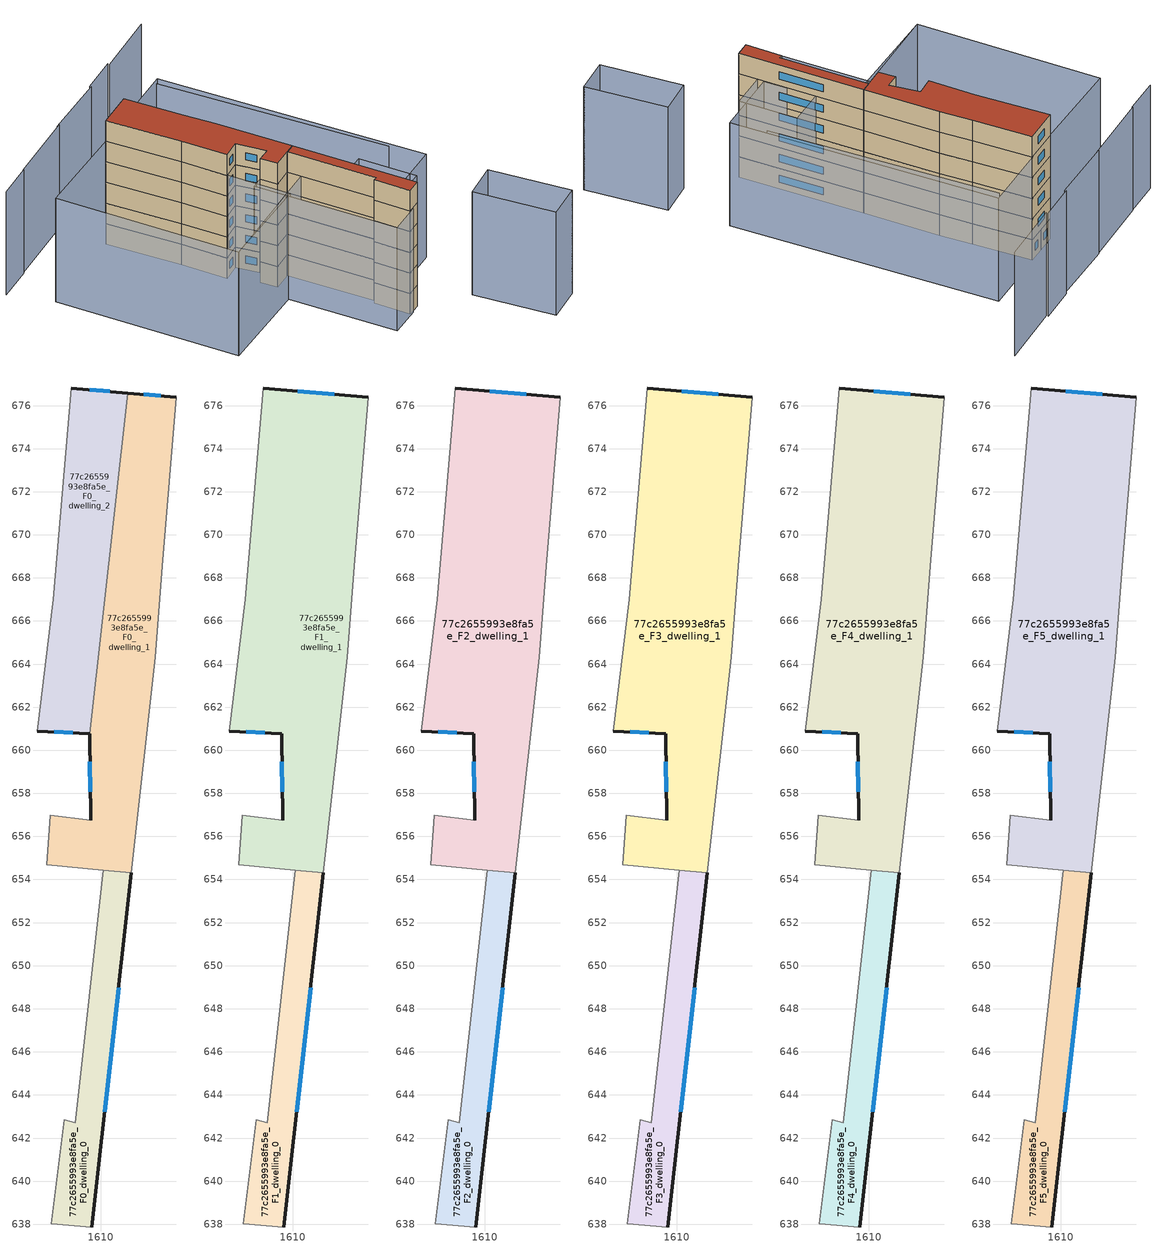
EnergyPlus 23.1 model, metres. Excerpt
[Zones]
77c2655993e8fa5e_F0_dwelling_0
 floor ground (EU_floor_Construction): 1611.42,654.31 1609.58,637.87 1607.7,638.03 1608.3,642.84 1608.8,642.72 1610.11,654.43 z0
 wall outside (EU_wall_Construction): 1609.58,637.87 1611.42,654.31 z0:3
 wall adiabatic (EU_wall_Construction): 1610.11,654.43 1608.8,642.72 1608.3,642.84 1607.7,638.03 1609.58,637.87 z0:3
 wall to 77c2655993e8fa5e_F0_dwelling_1 (EU_wall_Construction): 1611.42,654.31 1610.11,654.43 z0:3
 window (EU_Window_Construction): 1610.18,643.22 1610.82,648.96 z0.98:2.02
77c2655993e8fa5e_F0_dwelling_1
 floor ground (EU_floor_Construction): 1613.51,676.38 1612.85,668.54 1612.53,664.33 1611.42,654.31 1610.11,654.43 1607.48,654.67 1607.65,656.97 1609.52,656.75 1609.48,660.78 1611.26,676.58 z0
 wall outside (EU_wall_Construction): 1609.48,660.78 1609.52,656.75 / 1613.51,676.38 1611.26,676.58 z0:3
 wall adiabatic (EU_wall_Construction): 1609.52,656.75 1607.65,656.97 1607.48,654.67 1610.11,654.43 / 1611.42,654.31 1612.53,664.33 1612.85,668.54 1613.51,676.38 z0:3
 wall to 77c2655993e8fa5e_F0_dwelling_2 (EU_wall_Construction): 1611.26,676.58 1609.48,660.78 z0:3
 window (EU_Window_Construction): 1609.5,659.47 1609.51,658.06 / 1612.77,676.45 1611.99,676.52 z0.98:2.02
77c2655993e8fa5e_F0_dwelling_2
 floor ground (EU_floor_Construction): 1611.26,676.58 1609.48,660.78 1607.04,660.88 1607.79,667.01 1608.63,676.82 z0
 wall outside (EU_wall_Construction): 1611.26,676.58 1608.63,676.82 / 1607.04,660.88 1609.48,660.78 z0:3
 wall adiabatic (EU_wall_Construction): 1608.63,676.82 1607.79,667.01 1607.04,660.88 z0:3
 window (EU_Window_Construction): 1610.4,676.66 1609.49,676.74 / 1607.84,660.85 1608.69,660.81 z0.98:2.02
77c2655993e8fa5e_F1_dwelling_0
 floor to 77c2655993e8fa5e_F0_dwelling_0 (EU_floor_Construction): 1611.42,654.31 1609.58,637.87 1607.7,638.03 1608.3,642.84 1608.8,642.72 1610.11,654.43 z3
 wall outside (EU_wall_Construction): 1609.58,637.87 1611.42,654.31 z3:6
 wall adiabatic (EU_wall_Construction): 1610.11,654.43 1608.8,642.72 1608.3,642.84 1607.7,638.03 1609.58,637.87 z3:6
 wall to 77c2655993e8fa5e_F1_dwelling_1 (EU_wall_Construction): 1611.42,654.31 1610.11,654.43 z3:6
 window (EU_Window_Construction): 1610.18,643.22 1610.82,648.96 z3.98:5.02
77c2655993e8fa5e_F1_dwelling_1
 floor to 77c2655993e8fa5e_F0_dwelling_1 (EU_floor_Construction): 1613.51,676.38 1612.85,668.54 1612.53,664.33 1611.42,654.31 1610.11,654.43 1607.48,654.67 1607.65,656.97 1609.52,656.75 1609.48,660.78 1611.25,676.58 z3
 floor to 77c2655993e8fa5e_F0_dwelling_2 (EU_floor_Construction): 1611.25,676.58 1609.48,660.78 1607.04,660.88 1607.79,667.01 1608.63,676.82 z3
 wall outside (EU_wall_Construction): 1607.04,660.88 1609.48,660.78 1609.52,656.75 / 1613.51,676.38 1608.63,676.82 z3:6
 wall adiabatic (EU_wall_Construction): 1609.52,656.75 1607.65,656.97 1607.48,654.67 1610.11,654.43 / 1608.63,676.82 1607.79,667.01 1607.04,660.88 / 1611.42,654.31 1612.53,664.33 1612.85,668.54 1613.51,676.38 z3:6
 window (EU_Window_Construction): 1609.5,659.47 1609.51,658.06 / 1607.84,660.85 1608.69,660.81 / 1611.92,676.52 1610.22,676.67 z3.98:5.02
77c2655993e8fa5e_F2_dwelling_0
 floor to 77c2655993e8fa5e_F1_dwelling_0 (EU_floor_Construction): 1611.42,654.31 1609.58,637.87 1607.7,638.03 1608.3,642.84 1608.8,642.72 1610.11,654.43 z6
 wall outside (EU_wall_Construction): 1609.58,637.87 1611.42,654.31 z6:9
 wall adiabatic (EU_wall_Construction): 1610.11,654.43 1608.8,642.72 1608.3,642.84 1607.7,638.03 1609.58,637.87 z6:9
 wall to 77c2655993e8fa5e_F2_dwelling_1 (EU_wall_Construction): 1611.42,654.31 1610.11,654.43 z6:9
 window (EU_Window_Construction): 1610.18,643.22 1610.82,648.96 z6.98:8.02
77c2655993e8fa5e_F2_dwelling_1
 floor to 77c2655993e8fa5e_F1_dwelling_1 (EU_floor_Construction): 1613.51,676.38 1612.85,668.54 1612.53,664.33 1611.42,654.31 1610.11,654.43 1607.48,654.67 1607.65,656.97 1609.52,656.75 1609.48,660.78 1607.04,660.88 1607.79,667.01 1608.63,676.82 z6
 wall outside (EU_wall_Construction): 1607.04,660.88 1609.48,660.78 1609.52,656.75 / 1613.51,676.38 1608.63,676.82 z6:9
 wall adiabatic (EU_wall_Construction): 1609.52,656.75 1607.65,656.97 1607.48,654.67 1610.11,654.43 / 1608.63,676.82 1607.79,667.01 1607.04,660.88 / 1611.42,654.31 1612.53,664.33 1612.85,668.54 1613.51,676.38 z6:9
 window (EU_Window_Construction): 1609.5,659.47 1609.51,658.06 / 1607.84,660.85 1608.69,660.81 / 1611.92,676.52 1610.22,676.67 z6.98:8.02
77c2655993e8fa5e_F3_dwelling_0
 floor to 77c2655993e8fa5e_F2_dwelling_0 (EU_floor_Construction): 1611.42,654.31 1609.58,637.87 1607.7,638.03 1608.3,642.84 1608.8,642.72 1610.11,654.43 z9
 wall outside (EU_wall_Construction): 1609.58,637.87 1611.42,654.31 z9:12
 wall adiabatic (EU_wall_Construction): 1610.11,654.43 1608.8,642.72 1608.3,642.84 1607.7,638.03 1609.58,637.87 z9:12
 wall to 77c2655993e8fa5e_F3_dwelling_1 (EU_wall_Construction): 1611.42,654.31 1610.11,654.43 z9:12
 window (EU_Window_Construction): 1610.18,643.22 1610.82,648.96 z9.98:11.02
77c2655993e8fa5e_F3_dwelling_1
 floor to 77c2655993e8fa5e_F2_dwelling_1 (EU_floor_Construction): 1613.51,676.38 1612.85,668.54 1612.53,664.33 1611.42,654.31 1610.11,654.43 1607.48,654.67 1607.65,656.97 1609.52,656.75 1609.48,660.78 1607.04,660.88 1607.79,667.01 1608.63,676.82 z9
 wall outside (EU_wall_Construction): 1607.04,660.88 1609.48,660.78 1609.52,656.75 / 1613.51,676.38 1608.63,676.82 z9:12
 wall adiabatic (EU_wall_Construction): 1609.52,656.75 1607.65,656.97 1607.48,654.67 1610.11,654.43 / 1608.63,676.82 1607.79,667.01 1607.04,660.88 / 1611.42,654.31 1612.53,664.33 1612.85,668.54 1613.51,676.38 z9:12
 window (EU_Window_Construction): 1609.5,659.47 1609.51,658.06 / 1607.84,660.85 1608.69,660.81 / 1611.92,676.52 1610.22,676.67 z9.98:11.02
77c2655993e8fa5e_F4_dwelling_0
 floor to 77c2655993e8fa5e_F3_dwelling_0 (EU_floor_Construction): 1611.42,654.31 1609.58,637.87 1607.7,638.03 1608.3,642.84 1608.8,642.72 1610.11,654.43 z12
 wall outside (EU_wall_Construction): 1609.58,637.87 1611.42,654.31 z12:15
 wall adiabatic (EU_wall_Construction): 1610.11,654.43 1608.8,642.72 1608.3,642.84 1607.7,638.03 1609.58,637.87 z12:15
 wall to 77c2655993e8fa5e_F4_dwelling_1 (EU_wall_Construction): 1611.42,654.31 1610.11,654.43 z12:15
 window (EU_Window_Construction): 1610.18,643.22 1610.82,648.96 z12.98:14.02
77c2655993e8fa5e_F4_dwelling_1
 floor to 77c2655993e8fa5e_F3_dwelling_1 (EU_floor_Construction): 1613.51,676.38 1612.85,668.54 1612.53,664.33 1611.42,654.31 1610.11,654.43 1607.48,654.67 1607.65,656.97 1609.52,656.75 1609.48,660.78 1607.04,660.88 1607.79,667.01 1608.63,676.82 z12
 wall outside (EU_wall_Construction): 1607.04,660.88 1609.48,660.78 1609.52,656.75 / 1613.51,676.38 1608.63,676.82 z12:15
 wall adiabatic (EU_wall_Construction): 1609.52,656.75 1607.65,656.97 1607.48,654.67 1610.11,654.43 / 1608.63,676.82 1607.79,667.01 1607.04,660.88 / 1611.42,654.31 1612.53,664.33 1612.85,668.54 1613.51,676.38 z12:15
 window (EU_Window_Construction): 1609.5,659.47 1609.51,658.06 / 1607.84,660.85 1608.69,660.81 / 1611.92,676.52 1610.22,676.67 z12.98:14.02
77c2655993e8fa5e_F5_dwelling_0
 floor to 77c2655993e8fa5e_F4_dwelling_0 (EU_floor_Construction): 1611.42,654.31 1609.58,637.87 1607.7,638.03 1608.3,642.84 1608.8,642.72 1610.11,654.43 z15
 wall outside (EU_wall_Construction): 1609.58,637.87 1611.42,654.31 z15:18
 wall adiabatic (EU_wall_Construction): 1610.11,654.43 1608.8,642.72 1608.3,642.84 1607.7,638.03 1609.58,637.87 z15:18
 wall to 77c2655993e8fa5e_F5_dwelling_1 (EU_wall_Construction): 1611.42,654.31 1610.11,654.43 z15:18
 window (EU_Window_Construction): 1610.18,643.22 1610.82,648.96 z15.98:17.02
 roof outside (EU_roof_Construction): 1609.58,637.87 1611.42,654.31 1610.11,654.43 1608.8,642.72 1608.3,642.84 1607.7,638.03 z18
77c2655993e8fa5e_F5_dwelling_1
 floor to 77c2655993e8fa5e_F4_dwelling_1 (EU_floor_Construction): 1613.51,676.38 1612.85,668.54 1612.53,664.33 1611.42,654.31 1610.11,654.43 1607.48,654.67 1607.65,656.97 1609.52,656.75 1609.48,660.78 1607.04,660.88 1607.79,667.01 1608.63,676.82 z15
 wall outside (EU_wall_Construction): 1607.04,660.88 1609.48,660.78 1609.52,656.75 / 1613.51,676.38 1608.63,676.82 z15:18
 wall adiabatic (EU_wall_Construction): 1609.52,656.75 1607.65,656.97 1607.48,654.67 1610.11,654.43 / 1608.63,676.82 1607.79,667.01 1607.04,660.88 / 1611.42,654.31 1612.53,664.33 1612.85,668.54 1613.51,676.38 z15:18
 window (EU_Window_Construction): 1609.5,659.47 1609.51,658.06 / 1607.84,660.85 1608.69,660.81 / 1611.92,676.52 1610.22,676.67 z15.98:17.02
 roof outside (EU_roof_Construction): 1611.42,654.31 1612.53,664.33 1612.85,668.54 1613.51,676.38 1608.63,676.82 1607.79,667.01 1607.04,660.88 1609.48,660.78 1609.52,656.75 1607.65,656.97 1607.48,654.67 1610.11,654.43 z18
shading: 1592.77,654.18 1611.05,652.51 / 1619.26,645.03 1621.75,675.24 / 1618.49,682.28 1609.46,683.28 / 1632.46,681.14 1623.53,681.81 / 1609.88,683.16 1599.78,684 / 1623.55,682.07 1618.51,682.49 / 1599.77,683.91 1594.9,684.36 / 1618.36,621.56 1613.53,621.77 / 1613.53,621.77 1614,632.55 / 1614,632.55 1618.83,632.34 / 1618.83,632.34 1618.36,621.56 / 1609.86,640.37 1610.72,648.01 / 1610.72,648.01 1615.64,647.46 / 1615.64,647.46 1614.79,639.82 / 1614.79,639.82 1609.86,640.37 / 1610.36,656.68 1608.26,637.86 / 1608.26,637.86 1603.98,638.33 / 1603.98,638.33 1606.08,657.16 / 1606.08,657.16 1610.36,656.68 / 1610.09,641.19 1613.51,676.4 / 1613.51,676.4 1622.69,675.51 / 1622.69,675.51 1619.27,640.3 / 1619.27,640.3 1610.09,641.19 / 1592.78,654.18 1595.61,678.34 / 1595.61,678.34 1608.94,676.78 / 1608.94,676.78 1606.1,652.61 / 1606.1,652.61 1592.78,654.18 z0:15
[Building]
EU S2 Campaign: North Axis=0; Terrain=City; Solar Distribution=FullExterior
[Site:Location]
Bologna: Latitude=44.5; Longitude=11.25; Time Zone=1; Elevation=37
[SizingPeriod:WeatherFileDays]
AnnualSizingPeriod: Begin Month=1; Begin Day of Month=1; End Month=12; End Day of Month=31; Day of Week for Start Day=Monday; Use Weather File Daylight Saving Period=No; Use Weather File Rain and Snow Indicators=No
[MATERIAL]
EU_InternalMass_Material: Roughness=MediumRough; Thickness=0.1; Conductivity=1; Density=1800; Specific Heat=900; Thermal Absorptance=0.9; Solar Absorptance=0.7; Visible Absorptance=0.7
[MATERIAL:NOMASS] Roughness=MediumRough; Thermal Absorptance=0.9; Solar Absorptance=0.7; Visible Absorptance=0.7
Name | Thermal Resistance
EU_wall_NoMass | 0.905828
EU_roof_NoMass | 0.37593
EU_floor_NoMass | 0.67114
[WINDOWMATERIAL:SIMPLEGLAZINGSYSTEM]
EU_Window_SimpleGlazing: UFactor=4.52486; Solar Heat Gain Coefficient=0.85; Visible Transmittance=0.85
[CONSTRUCTION]
EU_wall_Construction: EU_wall_NoMass
EU_roof_Construction: EU_roof_NoMass
EU_floor_Construction: EU_floor_NoMass
EU_Window_Construction: EU_Window_SimpleGlazing
EU_InternalMass_Construction: EU_InternalMass_Material
[ZONE] Type=1; Multiplier=1; Ceiling Height=autocalculate; Floor Area=autocalculate; Part of Total Floor Area=Yes
Name | Volume
77c2655993e8fa5e_F0_dwelling_0 | 72.9741
77c2655993e8fa5e_F1_dwelling_0; 77c2655993e8fa5e_F2_dwelling_0; 77c2655993e8fa5e_F3_dwelling_0; 77c2655993e8fa5e_F4_dwelling_0; 77c2655993e8fa5e_F5_dwelling_0 | 72.9734
77c2655993e8fa5e_F0_dwelling_1 | 174.557
77c2655993e8fa5e_F1_dwelling_1 | 292.633
77c2655993e8fa5e_F2_dwelling_1; 77c2655993e8fa5e_F3_dwelling_1; 77c2655993e8fa5e_F4_dwelling_1; 77c2655993e8fa5e_F5_dwelling_1 | 292.635
77c2655993e8fa5e_F0_dwelling_2 | 118.076
[INTERNALMASS] Construction=EU_InternalMass_Construction
Name | Zone or ZoneList | Surface Area
77c2655993e8fa5e_F0_dwelling_0_EU_InternalMass | 77c2655993e8fa5e_F0_dwelling_0 | 24.3306
77c2655993e8fa5e_F0_dwelling_1_EU_InternalMass | 77c2655993e8fa5e_F0_dwelling_1 | 58.1795
77c2655993e8fa5e_F0_dwelling_2_EU_InternalMass | 77c2655993e8fa5e_F0_dwelling_2 | 39.3587
77c2655993e8fa5e_F1_dwelling_0_EU_InternalMass | 77c2655993e8fa5e_F1_dwelling_0 | 24.3305
77c2655993e8fa5e_F1_dwelling_1_EU_InternalMass | 77c2655993e8fa5e_F1_dwelling_1 | 97.5389
77c2655993e8fa5e_F2_dwelling_0_EU_InternalMass | 77c2655993e8fa5e_F2_dwelling_0 | 24.3305
77c2655993e8fa5e_F2_dwelling_1_EU_InternalMass | 77c2655993e8fa5e_F2_dwelling_1 | 97.5389
77c2655993e8fa5e_F3_dwelling_0_EU_InternalMass | 77c2655993e8fa5e_F3_dwelling_0 | 24.3305
77c2655993e8fa5e_F3_dwelling_1_EU_InternalMass | 77c2655993e8fa5e_F3_dwelling_1 | 97.5389
77c2655993e8fa5e_F4_dwelling_0_EU_InternalMass | 77c2655993e8fa5e_F4_dwelling_0 | 24.3305
77c2655993e8fa5e_F4_dwelling_1_EU_InternalMass | 77c2655993e8fa5e_F4_dwelling_1 | 97.5389
77c2655993e8fa5e_F5_dwelling_0_EU_InternalMass | 77c2655993e8fa5e_F5_dwelling_0 | 24.3305
77c2655993e8fa5e_F5_dwelling_1_EU_InternalMass | 77c2655993e8fa5e_F5_dwelling_1 | 97.5389
[OTHEREQUIPMENT] Fuel Type=Electricity; Design Level Calculation Method=Watts/Area; Power per Zone Floor Area=1; Fraction Latent=0; Fraction Radiant=0; Fraction Lost=0; Carbon Dioxide Generation Rate=0; EndUse Subcategory=EU_Step8_InternalGains
Name | Zone or ZoneList or Space or SpaceList | Schedule
EU_Step8_InternalGain_77c2655993e8fa5e_F0_dwelling_0_f000 | 77c2655993e8fa5e_F0_dwelling_0 | EU_Step8_GainSchedule_77c2655993e8fa5e_F0_dwelling_0_f000
EU_Step8_InternalGain_77c2655993e8fa5e_F0_dwelling_1_f000 | 77c2655993e8fa5e_F0_dwelling_1 | EU_Step8_GainSchedule_77c2655993e8fa5e_F0_dwelling_1_f000
EU_Step8_InternalGain_77c2655993e8fa5e_F0_dwelling_2_f000 | 77c2655993e8fa5e_F0_dwelling_2 | EU_Step8_GainSchedule_77c2655993e8fa5e_F0_dwelling_2_f000
EU_Step8_InternalGain_77c2655993e8fa5e_F1_dwelling_0_f000 | 77c2655993e8fa5e_F1_dwelling_0 | EU_Step8_GainSchedule_77c2655993e8fa5e_F1_dwelling_0_f000
EU_Step8_InternalGain_77c2655993e8fa5e_F1_dwelling_1_f000 | 77c2655993e8fa5e_F1_dwelling_1 | EU_Step8_GainSchedule_77c2655993e8fa5e_F1_dwelling_1_f000
EU_Step8_InternalGain_77c2655993e8fa5e_F2_dwelling_0_f000 | 77c2655993e8fa5e_F2_dwelling_0 | EU_Step8_GainSchedule_77c2655993e8fa5e_F2_dwelling_0_f000
EU_Step8_InternalGain_77c2655993e8fa5e_F2_dwelling_1_f000 | 77c2655993e8fa5e_F2_dwelling_1 | EU_Step8_GainSchedule_77c2655993e8fa5e_F2_dwelling_1_f000
EU_Step8_InternalGain_77c2655993e8fa5e_F3_dwelling_0_f000 | 77c2655993e8fa5e_F3_dwelling_0 | EU_Step8_GainSchedule_77c2655993e8fa5e_F3_dwelling_0_f000
EU_Step8_InternalGain_77c2655993e8fa5e_F3_dwelling_1_f000 | 77c2655993e8fa5e_F3_dwelling_1 | EU_Step8_GainSchedule_77c2655993e8fa5e_F3_dwelling_1_f000
EU_Step8_InternalGain_77c2655993e8fa5e_F4_dwelling_0_f000 | 77c2655993e8fa5e_F4_dwelling_0 | EU_Step8_GainSchedule_77c2655993e8fa5e_F4_dwelling_0_f000
EU_Step8_InternalGain_77c2655993e8fa5e_F4_dwelling_1_f000 | 77c2655993e8fa5e_F4_dwelling_1 | EU_Step8_GainSchedule_77c2655993e8fa5e_F4_dwelling_1_f000
EU_Step8_InternalGain_77c2655993e8fa5e_F5_dwelling_0_f000 | 77c2655993e8fa5e_F5_dwelling_0 | EU_Step8_GainSchedule_77c2655993e8fa5e_F5_dwelling_0_f000
EU_Step8_InternalGain_77c2655993e8fa5e_F5_dwelling_1_f000 | 77c2655993e8fa5e_F5_dwelling_1 | EU_Step8_GainSchedule_77c2655993e8fa5e_F5_dwelling_1_f000
[ZONEVENTILATION:DESIGNFLOWRATE] Schedule=EU_AlwaysOn; Design Flow Rate Calculation Method=AirChanges/Hour; Air Changes per Hour=0.73129; Ventilation Type=Natural; Fan Pressure Rise=0; Fan Total Efficiency=1; Constant Term Coefficient=1; Temperature Term Coefficient=0; Velocity Term Coefficient=0; Velocity Squared Term Coefficient=0; Minimum Indoor Temperature=-100; Maximum Indoor Temperature=100; Delta Temperature=-100; Minimum Outdoor Temperature=-100; Maximum Outdoor Temperature=100; Maximum Wind Speed=40
Name | Zone or ZoneList or Space or SpaceList
EU_ConstantAir_77c2655993e8fa5e_F0_dwelling_0 | 77c2655993e8fa5e_F0_dwelling_0
EU_ConstantAir_77c2655993e8fa5e_F0_dwelling_1 | 77c2655993e8fa5e_F0_dwelling_1
EU_ConstantAir_77c2655993e8fa5e_F0_dwelling_2 | 77c2655993e8fa5e_F0_dwelling_2
EU_ConstantAir_77c2655993e8fa5e_F1_dwelling_0 | 77c2655993e8fa5e_F1_dwelling_0
EU_ConstantAir_77c2655993e8fa5e_F1_dwelling_1 | 77c2655993e8fa5e_F1_dwelling_1
EU_ConstantAir_77c2655993e8fa5e_F2_dwelling_0 | 77c2655993e8fa5e_F2_dwelling_0
EU_ConstantAir_77c2655993e8fa5e_F2_dwelling_1 | 77c2655993e8fa5e_F2_dwelling_1
EU_ConstantAir_77c2655993e8fa5e_F3_dwelling_0 | 77c2655993e8fa5e_F3_dwelling_0
EU_ConstantAir_77c2655993e8fa5e_F3_dwelling_1 | 77c2655993e8fa5e_F3_dwelling_1
EU_ConstantAir_77c2655993e8fa5e_F4_dwelling_0 | 77c2655993e8fa5e_F4_dwelling_0
EU_ConstantAir_77c2655993e8fa5e_F4_dwelling_1 | 77c2655993e8fa5e_F4_dwelling_1
EU_ConstantAir_77c2655993e8fa5e_F5_dwelling_0 | 77c2655993e8fa5e_F5_dwelling_0
EU_ConstantAir_77c2655993e8fa5e_F5_dwelling_1 | 77c2655993e8fa5e_F5_dwelling_1
[HVACTEMPLATE:THERMOSTAT] Constant Heating Setpoint=20; Constant Cooling Setpoint=50
EU_HeatOnly_77c2655993e8fa5e_F0_dwelling_0; EU_HeatOnly_77c2655993e8fa5e_F0_dwelling_1; EU_HeatOnly_77c2655993e8fa5e_F0_dwelling_2; EU_HeatOnly_77c2655993e8fa5e_F1_dwelling_0; EU_HeatOnly_77c2655993e8fa5e_F1_dwelling_1; EU_HeatOnly_77c2655993e8fa5e_F2_dwelling_0; EU_HeatOnly_77c2655993e8fa5e_F2_dwelling_1; EU_HeatOnly_77c2655993e8fa5e_F3_dwelling_0; EU_HeatOnly_77c2655993e8fa5e_F3_dwelling_1; EU_HeatOnly_77c2655993e8fa5e_F4_dwelling_0; EU_HeatOnly_77c2655993e8fa5e_F4_dwelling_1; EU_HeatOnly_77c2655993e8fa5e_F5_dwelling_0; EU_HeatOnly_77c2655993e8fa5e_F5_dwelling_1
[HVACTEMPLATE:ZONE:IDEALLOADSAIRSYSTEM] System Availability Schedule=EU_AlwaysOn; Maximum Heating Supply Air Temperature=50; Minimum Cooling Supply Air Temperature=13; Maximum Heating Supply Air Humidity Ratio=0.0156; Minimum Cooling Supply Air Humidity Ratio=0.0077; Heating Limit=NoLimit; Cooling Limit=NoLimit; Heating Availability Schedule=EU_AlwaysOn; Cooling Availability Schedule=EU_CoolingOff; Dehumidification Control Type=ConstantSensibleHeatRatio; Cooling Sensible Heat Ratio=0.7; Dehumidification Setpoint=60; Humidification Control Type=None; Humidification Setpoint=30; Outdoor Air Method=None; Outdoor Air Flow Rate per Person=0.00944; Outdoor Air Flow Rate per Zone Floor Area=0; Outdoor Air Flow Rate per Zone=0; Demand Controlled Ventilation Type=None; Outdoor Air Economizer Type=NoEconomizer; Heat Recovery Type=None; Sensible Heat Recovery Effectiveness=0.7; Latent Heat Recovery Effectiveness=0.65
Name | Template Thermostat
77c2655993e8fa5e_F0_dwelling_0 | EU_HeatOnly_77c2655993e8fa5e_F0_dwelling_0
77c2655993e8fa5e_F0_dwelling_1 | EU_HeatOnly_77c2655993e8fa5e_F0_dwelling_1
77c2655993e8fa5e_F0_dwelling_2 | EU_HeatOnly_77c2655993e8fa5e_F0_dwelling_2
77c2655993e8fa5e_F1_dwelling_0 | EU_HeatOnly_77c2655993e8fa5e_F1_dwelling_0
77c2655993e8fa5e_F1_dwelling_1 | EU_HeatOnly_77c2655993e8fa5e_F1_dwelling_1
77c2655993e8fa5e_F2_dwelling_0 | EU_HeatOnly_77c2655993e8fa5e_F2_dwelling_0
77c2655993e8fa5e_F2_dwelling_1 | EU_HeatOnly_77c2655993e8fa5e_F2_dwelling_1
77c2655993e8fa5e_F3_dwelling_0 | EU_HeatOnly_77c2655993e8fa5e_F3_dwelling_0
77c2655993e8fa5e_F3_dwelling_1 | EU_HeatOnly_77c2655993e8fa5e_F3_dwelling_1
77c2655993e8fa5e_F4_dwelling_0 | EU_HeatOnly_77c2655993e8fa5e_F4_dwelling_0
77c2655993e8fa5e_F4_dwelling_1 | EU_HeatOnly_77c2655993e8fa5e_F4_dwelling_1
77c2655993e8fa5e_F5_dwelling_0 | EU_HeatOnly_77c2655993e8fa5e_F5_dwelling_0
77c2655993e8fa5e_F5_dwelling_1 | EU_HeatOnly_77c2655993e8fa5e_F5_dwelling_1
[SIZING:ZONE] Zone Cooling Design Supply Air Temperature Input Method=SupplyAirTemperature; Zone Cooling Design Supply Air Temperature=13; Zone Heating Design Supply Air Temperature Input Method=SupplyAirTemperature; Zone Heating Design Supply Air Temperature=50; Zone Cooling Design Supply Air Humidity Ratio=0.008; Zone Heating Design Supply Air Humidity Ratio=0.008; Cooling Design Air Flow Method=DesignDay; Cooling Design Air Flow Rate=0; Cooling Minimum Air Flow per Zone Floor Area=0.000762; Cooling Minimum Air Flow=0; Cooling Minimum Air Flow Fraction=0.2; Heating Design Air Flow Method=DesignDay; Heating Design Air Flow Rate=0; Heating Maximum Air Flow per Zone Floor Area=0.002032; Heating Maximum Air Flow=0.141576; Heating Maximum Air Flow Fraction=0.3; Account for Dedicated Outdoor Air System=No; Dedicated Outdoor Air System Control Strategy=NeutralSupplyAir; Dedicated Outdoor Air Low Setpoint Temperature for Design=autosize; Dedicated Outdoor Air High Setpoint Temperature for Design=autosize; Zone Load Sizing Method=Sensible Load Only No Latent Load; Zone Latent Cooling Design Supply Air Humidity Ratio Input Method=HumidityRatioDifference; Zone Cooling Design Supply Air Humidity Ratio Difference=0.005; Zone Latent Heating Design Supply Air Humidity Ratio Input Method=HumidityRatioDifference; Zone Humidification Design Supply Air Humidity Ratio Difference=0.005
77c2655993e8fa5e_F0_dwelling_0; 77c2655993e8fa5e_F0_dwelling_1; 77c2655993e8fa5e_F0_dwelling_2; 77c2655993e8fa5e_F1_dwelling_0; 77c2655993e8fa5e_F1_dwelling_1; 77c2655993e8fa5e_F2_dwelling_0; 77c2655993e8fa5e_F2_dwelling_1; 77c2655993e8fa5e_F3_dwelling_0; 77c2655993e8fa5e_F3_dwelling_1; 77c2655993e8fa5e_F4_dwelling_0; 77c2655993e8fa5e_F4_dwelling_1; 77c2655993e8fa5e_F5_dwelling_0; 77c2655993e8fa5e_F5_dwelling_1
[SCHEDULE:CONSTANT]
Name | Hourly Value
EU_AlwaysOn | 1
EU_CoolingOff | 0
[SCHEDULE:FILE] Column Number=1; Rows to Skip at Top=0; Number of Hours of Data=8760; Column Separator=Comma; Interpolate to Timestep=No; Minutes per Item=60; Adjust Schedule for Daylight Savings=Yes
Name | File
EU_Step8_GainSchedule_77c2655993e8fa5e_F0_dwelling_0_f000 | ../../schedules/77c2655993e8fa5e/77c2655993e8fa5e_F0_dwelling_0_f000_gain.csv
EU_Step8_GainSchedule_77c2655993e8fa5e_F0_dwelling_1_f000 | ../../schedules/77c2655993e8fa5e/77c2655993e8fa5e_F0_dwelling_1_f000_gain.csv
EU_Step8_GainSchedule_77c2655993e8fa5e_F0_dwelling_2_f000 | ../../schedules/77c2655993e8fa5e/77c2655993e8fa5e_F0_dwelling_2_f000_gain.csv
EU_Step8_GainSchedule_77c2655993e8fa5e_F1_dwelling_0_f000 | ../../schedules/77c2655993e8fa5e/77c2655993e8fa5e_F1_dwelling_0_f000_gain.csv
EU_Step8_GainSchedule_77c2655993e8fa5e_F1_dwelling_1_f000 | ../../schedules/77c2655993e8fa5e/77c2655993e8fa5e_F1_dwelling_1_f000_gain.csv
EU_Step8_GainSchedule_77c2655993e8fa5e_F2_dwelling_0_f000 | ../../schedules/77c2655993e8fa5e/77c2655993e8fa5e_F2_dwelling_0_f000_gain.csv
EU_Step8_GainSchedule_77c2655993e8fa5e_F2_dwelling_1_f000 | ../../schedules/77c2655993e8fa5e/77c2655993e8fa5e_F2_dwelling_1_f000_gain.csv
EU_Step8_GainSchedule_77c2655993e8fa5e_F3_dwelling_0_f000 | ../../schedules/77c2655993e8fa5e/77c2655993e8fa5e_F3_dwelling_0_f000_gain.csv
EU_Step8_GainSchedule_77c2655993e8fa5e_F3_dwelling_1_f000 | ../../schedules/77c2655993e8fa5e/77c2655993e8fa5e_F3_dwelling_1_f000_gain.csv
EU_Step8_GainSchedule_77c2655993e8fa5e_F4_dwelling_0_f000 | ../../schedules/77c2655993e8fa5e/77c2655993e8fa5e_F4_dwelling_0_f000_gain.csv
EU_Step8_GainSchedule_77c2655993e8fa5e_F4_dwelling_1_f000 | ../../schedules/77c2655993e8fa5e/77c2655993e8fa5e_F4_dwelling_1_f000_gain.csv
EU_Step8_GainSchedule_77c2655993e8fa5e_F5_dwelling_0_f000 | ../../schedules/77c2655993e8fa5e/77c2655993e8fa5e_F5_dwelling_0_f000_gain.csv
EU_Step8_GainSchedule_77c2655993e8fa5e_F5_dwelling_1_f000 | ../../schedules/77c2655993e8fa5e/77c2655993e8fa5e_F5_dwelling_1_f000_gain.csv
